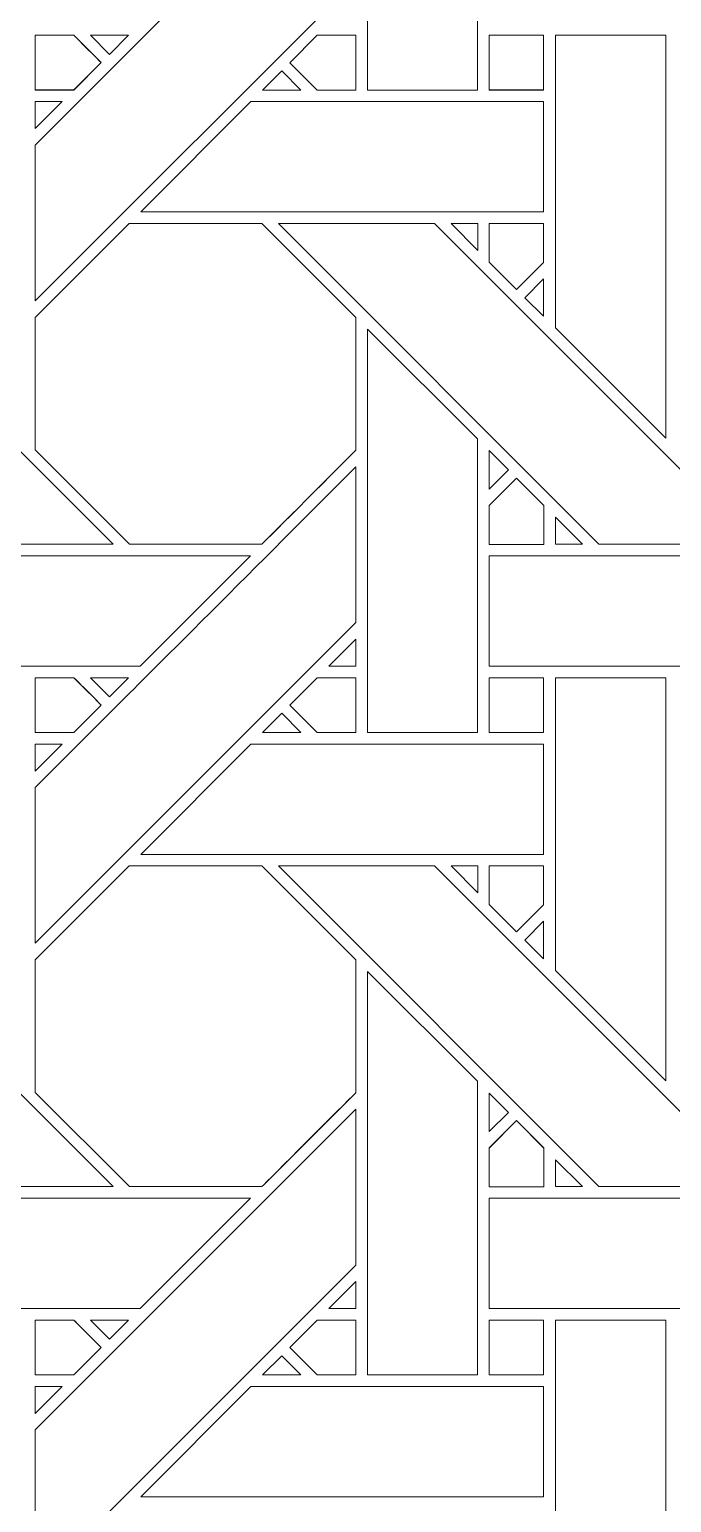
# Model space of a CAD drawing. Header units: inches. Extents: x 3.4 to 21.4, y 4.6 to 13.6.
# Drawn here: x 5.496 to 6.445, y 9.34 to 11.515 of the extents above; entities that cross this region are included whole.
import ezdxf

# ---------------------------------------------------------------- set-up
doc = ezdxf.new("R2010")
doc.units = ezdxf.units.IN
doc.header["$MEASUREMENT"] = 0
doc.layers.add('Design', color=7, linetype='Continuous', lineweight=0)

msp = doc.modelspace()

# ---------------------------------------------------------------- linework, layer by layer
at = {"layer": 'Design'}
for points, knots in [([(3.3829, 13.5948), (3.3829, 13.5948), (3.3829, 4.5948), (3.3829, 4.5948), (3.3829, 4.5948), (21.3829, 4.5948), (21.3829, 4.5948), (21.3829, 4.5948), (21.3829, 13.5948), (21.3829, 13.5948), (21.3829, 13.5948), (3.3829, 13.5948), (3.3829, 13.5948)], [0, 0, 0, 0, 1, 1, 1, 2, 2, 2, 3, 3, 3, 4, 4, 4, 4]), ([(3.8379, 13.1448), (3.8379, 13.1448), (3.8379, 5.0448), (3.8379, 5.0448), (3.8379, 5.0448), (20.9329, 5.0448), (20.9329, 5.0448), (20.9329, 5.0448), (20.9329, 13.1448), (20.9329, 13.1448), (20.9329, 13.1448), (3.8379, 13.1448), (3.8379, 13.1448)], [0, 0, 0, 0, 1, 1, 1, 2, 2, 2, 3, 3, 3, 4, 4, 4, 4]), ([(5.9957, 11.4256), (5.9957, 11.4256), (5.9957, 12.0214), (5.9957, 12.0214), (5.9957, 12.0214), (6.1585, 11.8593), (6.1585, 11.8593), (6.1585, 11.8593), (6.1585, 11.4256), (6.1585, 11.4256), (6.1585, 11.4256), (5.9957, 11.4256), (5.9957, 11.4256)], [0, 0, 0, 0, 1, 1, 1, 2, 2, 2, 3, 3, 3, 4, 4, 4, 4]), ([(5.9786, 11.5879), (5.9786, 11.5879), (5.5049, 11.1142), (5.5049, 11.1142), (5.5049, 11.1142), (5.5049, 11.3443), (5.5049, 11.3443), (5.5049, 11.3443), (5.9786, 11.8179), (5.9786, 11.8179), (5.9786, 11.8179), (5.9786, 11.5879), (5.9786, 11.5879)], [0, 0, 0, 0, 1, 1, 1, 2, 2, 2, 3, 3, 3, 4, 4, 4, 4]), ([(5.5619, 11.5065), (5.567, 11.5013), (5.5978, 11.4705), (5.6022, 11.4661), (5.6022, 11.4661), (5.5618, 11.4257), (5.5618, 11.4257), (5.5618, 11.4257), (5.5048, 11.4257), (5.5048, 11.4257), (5.5048, 11.4257), (5.5048, 11.5065), (5.5048, 11.5065), (5.5048, 11.5065), (5.5619, 11.5065), (5.5619, 11.5065)], [0, 0, 0, 0, 1, 1, 1, 2, 2, 2, 3, 3, 3, 4, 4, 4, 5, 5, 5, 5]), ([(5.5865, 11.4819), (5.5865, 11.4819), (5.6023, 11.4661), (5.6023, 11.4661), (5.6023, 11.4661), (5.5619, 11.4256), (5.5619, 11.4256), (5.5619, 11.4256), (5.5049, 11.4256), (5.5049, 11.4256), (5.5049, 11.4256), (5.5049, 11.5064), (5.5049, 11.5064), (5.5049, 11.5064), (5.562, 11.5064), (5.562, 11.5064), (5.5674, 11.5011), (5.5772, 11.4912), (5.5865, 11.4819)], [0, 0, 0, 0, 1, 1, 1, 2, 2, 2, 3, 3, 3, 4, 4, 4, 5, 5, 5, 6, 6, 6, 6]), ([(5.5864, 11.5064), (5.5864, 11.5064), (5.6428, 11.5064), (5.6428, 11.5064), (5.6428, 11.5064), (5.6146, 11.4782), (5.6146, 11.4782), (5.6146, 11.4782), (5.5864, 11.5064), (5.5864, 11.5064)], [0, 0, 0, 0, 1, 1, 1, 2, 2, 2, 3, 3, 3, 3]), ([(5.9785, 11.5064), (5.9785, 11.5064), (5.9785, 11.4256), (5.9785, 11.4256), (5.9785, 11.4256), (5.9214, 11.4256), (5.9214, 11.4256), (5.9214, 11.4256), (5.881, 11.466), (5.881, 11.466), (5.881, 11.466), (5.9215, 11.5064), (5.9215, 11.5064), (5.9215, 11.5064), (5.9785, 11.5064), (5.9785, 11.5064)], [0, 0, 0, 0, 1, 1, 1, 2, 2, 2, 3, 3, 3, 4, 4, 4, 5, 5, 5, 5]), ([(5.8811, 11.466), (5.8811, 11.466), (5.9215, 11.5064), (5.9215, 11.5064), (5.9215, 11.5064), (5.9785, 11.5064), (5.9785, 11.5064), (5.9785, 11.5064), (5.9785, 11.4256), (5.9785, 11.4256), (5.9785, 11.4256), (5.9214, 11.4256), (5.9214, 11.4256), (5.9214, 11.4256), (5.8811, 11.466), (5.8811, 11.466)], [0, 0, 0, 0, 1, 1, 1, 2, 2, 2, 3, 3, 3, 4, 4, 4, 5, 5, 5, 5]), ([(6.2559, 11.5065), (6.2559, 11.5065), (6.2559, 11.4257), (6.2559, 11.4257), (6.2559, 11.4257), (6.1757, 11.4257), (6.1757, 11.4257), (6.1757, 11.4257), (6.1757, 11.5065), (6.1757, 11.5065), (6.1757, 11.5065), (6.2559, 11.5065), (6.2559, 11.5065)], [0, 0, 0, 0, 1, 1, 1, 2, 2, 2, 3, 3, 3, 4, 4, 4, 4]), ([(6.2561, 11.5064), (6.2561, 11.5064), (6.2561, 11.4256), (6.2561, 11.4256), (6.2561, 11.4256), (6.1758, 11.4256), (6.1758, 11.4256), (6.1758, 11.4256), (6.1758, 11.5064), (6.1758, 11.5064), (6.1758, 11.5064), (6.2561, 11.5064), (6.2561, 11.5064)], [0, 0, 0, 0, 1, 1, 1, 2, 2, 2, 3, 3, 3, 4, 4, 4, 4]), ([(6.2736, 11.0742), (6.2736, 11.0742), (6.2736, 11.5064), (6.2736, 11.5064), (6.2736, 11.5064), (6.4365, 11.5064), (6.4365, 11.5064), (6.4365, 11.5064), (6.4365, 10.9113), (6.4365, 10.9113), (6.4365, 10.9113), (6.2736, 11.0742), (6.2736, 11.0742)], [0, 0, 0, 0, 1, 1, 1, 2, 2, 2, 3, 3, 3, 4, 4, 4, 4]), ([(5.8973, 11.4256), (5.8973, 11.4256), (5.8408, 11.4256), (5.8408, 11.4256), (5.8408, 11.4256), (5.869, 11.4539), (5.869, 11.4539), (5.869, 11.4539), (5.8973, 11.4256), (5.8973, 11.4256)], [0, 0, 0, 0, 1, 1, 1, 2, 2, 2, 3, 3, 3, 3]), ([(5.5448, 11.4085), (5.5448, 11.4085), (5.5049, 11.3687), (5.5049, 11.3687), (5.5049, 11.3687), (5.5049, 11.4085), (5.5049, 11.4085), (5.5049, 11.4085), (5.5448, 11.4085), (5.5448, 11.4085)], [0, 0, 0, 0, 1, 1, 1, 2, 2, 2, 3, 3, 3, 3]), ([(6.2561, 11.4085), (6.2561, 11.4085), (6.2561, 11.2457), (6.2561, 11.2457), (6.2561, 11.2457), (5.6608, 11.2457), (5.6608, 11.2457), (5.6608, 11.2457), (5.8236, 11.4085), (5.8236, 11.4085), (5.8236, 11.4085), (6.2561, 11.4085), (6.2561, 11.4085)], [0, 0, 0, 0, 1, 1, 1, 2, 2, 2, 3, 3, 3, 4, 4, 4, 4]), ([(5.1463, 11.2285), (5.1463, 11.2285), (5.62, 10.7549), (5.62, 10.7549), (5.62, 10.7549), (5.3889, 10.7549), (5.3889, 10.7549), (5.3889, 10.7549), (4.9154, 11.2285), (4.9154, 11.2285), (4.9154, 11.2285), (5.1463, 11.2285), (5.1463, 11.2285)], [0, 0, 0, 0, 1, 1, 1, 2, 2, 2, 3, 3, 3, 4, 4, 4, 4]), ([(5.6435, 11.2286), (5.6435, 11.2286), (5.8397, 11.2286), (5.8397, 11.2286), (5.8397, 11.2286), (5.9785, 11.0898), (5.9785, 11.0898), (5.9785, 11.0898), (5.9785, 10.8936), (5.9785, 10.8936), (5.9607, 10.8757), (5.8487, 10.764), (5.8398, 10.755), (5.8398, 10.755), (5.6441, 10.755), (5.6441, 10.755), (5.6441, 10.755), (5.5048, 10.8942), (5.5048, 10.8942), (5.5048, 10.8942), (5.5048, 11.0899), (5.5048, 11.0899), (5.5048, 11.0899), (5.6435, 11.2286), (5.6435, 11.2286)], [0, 0, 0, 0, 1, 1, 1, 2, 2, 2, 3, 3, 3, 4, 4, 4, 5, 5, 5, 6, 6, 6, 7, 7, 7, 8, 8, 8, 8]), ([(5.9785, 11.0898), (5.9785, 11.0898), (5.9785, 10.8936), (5.9785, 10.8936), (5.9605, 10.8755), (5.8487, 10.7638), (5.8399, 10.7549), (5.8399, 10.7549), (5.6442, 10.7549), (5.6442, 10.7549), (5.6442, 10.7549), (5.5049, 10.8941), (5.5049, 10.8941), (5.5049, 10.8941), (5.5049, 11.0898), (5.5049, 11.0898), (5.5049, 11.0898), (5.6436, 11.2285), (5.6436, 11.2285), (5.6436, 11.2285), (5.8399, 11.2285), (5.8399, 11.2285), (5.8399, 11.2285), (5.9785, 11.0898), (5.9785, 11.0898)], [0, 0, 0, 0, 1, 1, 1, 2, 2, 2, 3, 3, 3, 4, 4, 4, 5, 5, 5, 6, 6, 6, 7, 7, 7, 8, 8, 8, 8]), ([(6.5687, 10.7549), (6.5687, 10.7549), (6.3376, 10.7549), (6.3376, 10.7549), (6.3376, 10.7549), (5.8641, 11.2285), (5.8641, 11.2285), (5.8641, 11.2285), (6.095, 11.2285), (6.095, 11.2285), (6.095, 11.2285), (6.5687, 10.7549), (6.5687, 10.7549)], [0, 0, 0, 0, 1, 1, 1, 2, 2, 2, 3, 3, 3, 4, 4, 4, 4]), ([(6.1192, 11.2285), (6.1192, 11.2285), (6.1586, 11.2285), (6.1586, 11.2285), (6.1586, 11.2285), (6.1586, 11.1887), (6.1586, 11.1887), (6.1586, 11.1887), (6.1192, 11.2285), (6.1192, 11.2285)], [0, 0, 0, 0, 1, 1, 1, 2, 2, 2, 3, 3, 3, 3]), ([(6.256, 11.2286), (6.256, 11.2286), (6.256, 11.1709), (6.256, 11.1709), (6.256, 11.1709), (6.216, 11.131), (6.216, 11.131), (6.216, 11.131), (6.1757, 11.1713), (6.1757, 11.1713), (6.1757, 11.1713), (6.1757, 11.2286), (6.1757, 11.2286), (6.1757, 11.2286), (6.256, 11.2286), (6.256, 11.2286)], [0, 0, 0, 0, 1, 1, 1, 2, 2, 2, 3, 3, 3, 4, 4, 4, 5, 5, 5, 5]), ([(6.256, 11.1709), (6.256, 11.1709), (6.2161, 11.131), (6.2161, 11.131), (6.2161, 11.131), (6.1757, 11.1713), (6.1757, 11.1713), (6.1757, 11.1713), (6.1757, 11.2286), (6.1757, 11.2286), (6.1757, 11.2286), (6.256, 11.2286), (6.256, 11.2286), (6.256, 11.2286), (6.256, 11.1709), (6.256, 11.1709)], [0, 0, 0, 0, 1, 1, 1, 2, 2, 2, 3, 3, 3, 4, 4, 4, 5, 5, 5, 5]), ([(6.2561, 11.1467), (6.2561, 11.1467), (6.2561, 11.0915), (6.2561, 11.0915), (6.2561, 11.0915), (6.2283, 11.1189), (6.2283, 11.1189), (6.2283, 11.1189), (6.2561, 11.1467), (6.2561, 11.1467)], [0, 0, 0, 0, 1, 1, 1, 2, 2, 2, 3, 3, 3, 3]), ([(5.9957, 10.4769), (5.9957, 10.4769), (5.9957, 11.0727), (5.9957, 11.0727), (5.9957, 11.0727), (6.1585, 10.9106), (6.1585, 10.9106), (6.1585, 10.9106), (6.1585, 10.4769), (6.1585, 10.4769), (6.1585, 10.4769), (5.9957, 10.4769), (5.9957, 10.4769)], [0, 0, 0, 0, 1, 1, 1, 2, 2, 2, 3, 3, 3, 4, 4, 4, 4]), ([(6.1758, 10.8363), (6.1758, 10.8363), (6.1758, 10.8931), (6.1758, 10.8931), (6.1758, 10.8931), (6.204, 10.8645), (6.204, 10.8645), (6.204, 10.8645), (6.1758, 10.8363), (6.1758, 10.8363)], [0, 0, 0, 0, 1, 1, 1, 2, 2, 2, 3, 3, 3, 3]), ([(5.6404, 10.531), (5.6818, 10.5722), (5.9221, 10.8126), (5.9786, 10.8692), (5.9786, 10.8692), (5.9786, 10.6391), (5.9786, 10.6391), (5.9786, 10.6391), (5.5049, 10.1655), (5.5049, 10.1655), (5.5049, 10.1655), (5.5049, 10.3956), (5.5049, 10.3956), (5.5049, 10.3956), (5.6404, 10.531), (5.6404, 10.531)], [0, 0, 0, 0, 1, 1, 1, 2, 2, 2, 3, 3, 3, 4, 4, 4, 5, 5, 5, 5]), ([(6.216, 10.8523), (6.216, 10.8523), (6.2563, 10.812), (6.2563, 10.812), (6.2563, 10.812), (6.2563, 10.7547), (6.2563, 10.7547), (6.2563, 10.7547), (6.1757, 10.7547), (6.1757, 10.7547), (6.1757, 10.7547), (6.1757, 10.812), (6.1757, 10.812), (6.1757, 10.812), (6.216, 10.8523), (6.216, 10.8523)], [0, 0, 0, 0, 1, 1, 1, 2, 2, 2, 3, 3, 3, 4, 4, 4, 5, 5, 5, 5]), ([(6.2162, 10.8523), (6.2162, 10.8523), (6.2565, 10.812), (6.2565, 10.812), (6.2565, 10.812), (6.2565, 10.7547), (6.2565, 10.7547), (6.2565, 10.7547), (6.1758, 10.7547), (6.1758, 10.7547), (6.1758, 10.7547), (6.1758, 10.8119), (6.1758, 10.8119), (6.1758, 10.8119), (6.2162, 10.8523), (6.2162, 10.8523)], [0, 0, 0, 0, 1, 1, 1, 2, 2, 2, 3, 3, 3, 4, 4, 4, 5, 5, 5, 5]), ([(6.2737, 10.7549), (6.2737, 10.7549), (6.2737, 10.7947), (6.2737, 10.7947), (6.2737, 10.7947), (6.3134, 10.7549), (6.3134, 10.7549), (6.3134, 10.7549), (6.2737, 10.7549), (6.2737, 10.7549)], [0, 0, 0, 0, 1, 1, 1, 2, 2, 2, 3, 3, 3, 3]), ([(5.2271, 10.5749), (5.2271, 10.5749), (5.2271, 10.7376), (5.2271, 10.7376), (5.2271, 10.7376), (5.8228, 10.7376), (5.8228, 10.7376), (5.8228, 10.7376), (5.6601, 10.5749), (5.6601, 10.5749), (5.6601, 10.5749), (5.2271, 10.5749), (5.2271, 10.5749)], [0, 0, 0, 0, 1, 1, 1, 2, 2, 2, 3, 3, 3, 4, 4, 4, 4]), ([(6.7715, 10.7376), (6.7715, 10.7376), (6.6088, 10.5749), (6.6088, 10.5749), (6.6088, 10.5749), (6.1758, 10.5749), (6.1758, 10.5749), (6.1758, 10.5749), (6.1758, 10.7376), (6.1758, 10.7376), (6.1758, 10.7376), (6.7715, 10.7376), (6.7715, 10.7376)], [0, 0, 0, 0, 1, 1, 1, 2, 2, 2, 3, 3, 3, 4, 4, 4, 4]), ([(5.9389, 10.575), (5.9389, 10.575), (5.9786, 10.6147), (5.9786, 10.6147), (5.9786, 10.6147), (5.9786, 10.575), (5.9786, 10.575), (5.9786, 10.575), (5.9389, 10.575), (5.9389, 10.575)], [0, 0, 0, 0, 1, 1, 1, 2, 2, 2, 3, 3, 3, 3]), ([(5.5619, 10.5577), (5.567, 10.5526), (5.5978, 10.5218), (5.6022, 10.5174), (5.6022, 10.5174), (5.5618, 10.4769), (5.5618, 10.4769), (5.5618, 10.4769), (5.5048, 10.4769), (5.5048, 10.4769), (5.5048, 10.4769), (5.5048, 10.5577), (5.5048, 10.5577), (5.5048, 10.5577), (5.5619, 10.5577), (5.5619, 10.5577)], [0, 0, 0, 0, 1, 1, 1, 2, 2, 2, 3, 3, 3, 4, 4, 4, 5, 5, 5, 5]), ([(5.5865, 10.5332), (5.5865, 10.5332), (5.6023, 10.5173), (5.6023, 10.5173), (5.6023, 10.5173), (5.5619, 10.4769), (5.5619, 10.4769), (5.5619, 10.4769), (5.5049, 10.4769), (5.5049, 10.4769), (5.5049, 10.4769), (5.5049, 10.5577), (5.5049, 10.5577), (5.5049, 10.5577), (5.562, 10.5577), (5.562, 10.5577), (5.5674, 10.5524), (5.5772, 10.5425), (5.5865, 10.5332)], [0, 0, 0, 0, 1, 1, 1, 2, 2, 2, 3, 3, 3, 4, 4, 4, 5, 5, 5, 6, 6, 6, 6]), ([(5.5864, 10.5577), (5.5864, 10.5577), (5.6428, 10.5577), (5.6428, 10.5577), (5.6428, 10.5577), (5.6146, 10.5295), (5.6146, 10.5295), (5.6146, 10.5295), (5.5864, 10.5577), (5.5864, 10.5577)], [0, 0, 0, 0, 1, 1, 1, 2, 2, 2, 3, 3, 3, 3]), ([(5.9214, 10.4769), (5.9214, 10.4769), (5.881, 10.5173), (5.881, 10.5173), (5.881, 10.5173), (5.9215, 10.5577), (5.9215, 10.5577), (5.9215, 10.5577), (5.9786, 10.5577), (5.9786, 10.5577), (5.9786, 10.5577), (5.9786, 10.4769), (5.9786, 10.4769), (5.9786, 10.4769), (5.9214, 10.4769), (5.9214, 10.4769)], [0, 0, 0, 0, 1, 1, 1, 2, 2, 2, 3, 3, 3, 4, 4, 4, 5, 5, 5, 5]), ([(5.8811, 10.5173), (5.8811, 10.5173), (5.9215, 10.5577), (5.9215, 10.5577), (5.9215, 10.5577), (5.9786, 10.5577), (5.9786, 10.5577), (5.9786, 10.5577), (5.9786, 10.4769), (5.9786, 10.4769), (5.9786, 10.4769), (5.9214, 10.4769), (5.9214, 10.4769), (5.9214, 10.4769), (5.8811, 10.5173), (5.8811, 10.5173)], [0, 0, 0, 0, 1, 1, 1, 2, 2, 2, 3, 3, 3, 4, 4, 4, 5, 5, 5, 5]), ([(6.1758, 10.4769), (6.1758, 10.4769), (6.1758, 10.5577), (6.1758, 10.5577), (6.1758, 10.5577), (6.256, 10.5577), (6.256, 10.5577), (6.256, 10.5577), (6.256, 10.4769), (6.256, 10.4769), (6.256, 10.4769), (6.1758, 10.4769), (6.1758, 10.4769)], [0, 0, 0, 0, 1, 1, 1, 2, 2, 2, 3, 3, 3, 4, 4, 4, 4]), ([(6.256, 10.5577), (6.256, 10.5577), (6.256, 10.4769), (6.256, 10.4769), (6.256, 10.4769), (6.1758, 10.4769), (6.1758, 10.4769), (6.1758, 10.4769), (6.1758, 10.5577), (6.1758, 10.5577), (6.1758, 10.5577), (6.256, 10.5577), (6.256, 10.5577)], [0, 0, 0, 0, 1, 1, 1, 2, 2, 2, 3, 3, 3, 4, 4, 4, 4]), ([(6.4365, 10.5577), (6.4365, 10.5577), (6.4365, 9.9626), (6.4365, 9.9626), (6.4365, 9.9626), (6.2736, 10.1255), (6.2736, 10.1255), (6.2736, 10.1255), (6.2736, 10.5577), (6.2736, 10.5577), (6.2736, 10.5577), (6.4365, 10.5577), (6.4365, 10.5577)], [0, 0, 0, 0, 1, 1, 1, 2, 2, 2, 3, 3, 3, 4, 4, 4, 4]), ([(5.8973, 10.4769), (5.8973, 10.4769), (5.8408, 10.4769), (5.8408, 10.4769), (5.8408, 10.4769), (5.869, 10.5052), (5.869, 10.5052), (5.869, 10.5052), (5.8973, 10.4769), (5.8973, 10.4769)], [0, 0, 0, 0, 1, 1, 1, 2, 2, 2, 3, 3, 3, 3]), ([(5.5448, 10.4598), (5.5448, 10.4598), (5.5049, 10.4199), (5.5049, 10.4199), (5.5049, 10.4199), (5.5049, 10.4598), (5.5049, 10.4598), (5.5049, 10.4598), (5.5448, 10.4598), (5.5448, 10.4598)], [0, 0, 0, 0, 1, 1, 1, 2, 2, 2, 3, 3, 3, 3]), ([(5.8236, 10.4598), (5.8236, 10.4598), (6.2561, 10.4598), (6.2561, 10.4598), (6.2561, 10.4598), (6.2561, 10.2969), (6.2561, 10.2969), (6.2561, 10.2969), (5.6608, 10.2969), (5.6608, 10.2969), (5.6608, 10.2969), (5.8236, 10.4598), (5.8236, 10.4598)], [0, 0, 0, 0, 1, 1, 1, 2, 2, 2, 3, 3, 3, 4, 4, 4, 4]), ([(5.1463, 10.2798), (5.1463, 10.2798), (5.62, 9.8062), (5.62, 9.8062), (5.62, 9.8062), (5.3889, 9.8062), (5.3889, 9.8062), (5.3889, 9.8062), (4.9154, 10.2798), (4.9154, 10.2798), (4.9154, 10.2798), (5.1463, 10.2798), (5.1463, 10.2798)], [0, 0, 0, 0, 1, 1, 1, 2, 2, 2, 3, 3, 3, 4, 4, 4, 4]), ([(5.6436, 10.2798), (5.6436, 10.2798), (5.8398, 10.2798), (5.8398, 10.2798), (5.8398, 10.2798), (5.9785, 10.1411), (5.9785, 10.1411), (5.9785, 10.1411), (5.9785, 9.9449), (5.9785, 9.9449), (5.9607, 9.9269), (5.8488, 9.8152), (5.8398, 9.8062), (5.8398, 9.8062), (5.6441, 9.8062), (5.6441, 9.8062), (5.6441, 9.8062), (5.5048, 9.9454), (5.5048, 9.9454), (5.5048, 9.9454), (5.5048, 10.1411), (5.5048, 10.1411), (5.5048, 10.1411), (5.6436, 10.2798), (5.6436, 10.2798)], [0, 0, 0, 0, 1, 1, 1, 2, 2, 2, 3, 3, 3, 4, 4, 4, 5, 5, 5, 6, 6, 6, 7, 7, 7, 8, 8, 8, 8]), ([(5.5049, 10.1411), (5.5049, 10.1411), (5.6436, 10.2798), (5.6436, 10.2798), (5.6436, 10.2798), (5.8398, 10.2798), (5.8398, 10.2798), (5.8398, 10.2798), (5.9785, 10.1411), (5.9785, 10.1411), (5.9785, 10.1411), (5.9785, 9.9449), (5.9785, 9.9449), (5.9604, 9.9266), (5.8486, 9.815), (5.8398, 9.8062), (5.8398, 9.8062), (5.6441, 9.8062), (5.6441, 9.8062), (5.6441, 9.8062), (5.5049, 9.9454), (5.5049, 9.9454), (5.5049, 9.9454), (5.5049, 10.1411), (5.5049, 10.1411)], [0, 0, 0, 0, 1, 1, 1, 2, 2, 2, 3, 3, 3, 4, 4, 4, 5, 5, 5, 6, 6, 6, 7, 7, 7, 8, 8, 8, 8]), ([(6.095, 10.2798), (6.095, 10.2798), (6.5687, 9.8062), (6.5687, 9.8062), (6.5687, 9.8062), (6.3376, 9.8062), (6.3376, 9.8062), (6.3376, 9.8062), (5.8641, 10.2798), (5.8641, 10.2798), (5.8641, 10.2798), (6.095, 10.2798), (6.095, 10.2798)], [0, 0, 0, 0, 1, 1, 1, 2, 2, 2, 3, 3, 3, 4, 4, 4, 4]), ([(6.1586, 10.2798), (6.1586, 10.2798), (6.1586, 10.24), (6.1586, 10.24), (6.1586, 10.24), (6.1192, 10.2798), (6.1192, 10.2798), (6.1192, 10.2798), (6.1586, 10.2798), (6.1586, 10.2798)], [0, 0, 0, 0, 1, 1, 1, 2, 2, 2, 3, 3, 3, 3]), ([(6.256, 10.2798), (6.256, 10.2798), (6.256, 10.2222), (6.256, 10.2222), (6.256, 10.2222), (6.216, 10.1823), (6.216, 10.1823), (6.216, 10.1823), (6.1757, 10.2226), (6.1757, 10.2226), (6.1757, 10.2226), (6.1757, 10.2798), (6.1757, 10.2798), (6.1757, 10.2798), (6.256, 10.2798), (6.256, 10.2798)], [0, 0, 0, 0, 1, 1, 1, 2, 2, 2, 3, 3, 3, 4, 4, 4, 5, 5, 5, 5]), ([(6.2161, 10.1823), (6.2161, 10.1823), (6.1757, 10.2226), (6.1757, 10.2226), (6.1757, 10.2226), (6.1757, 10.2798), (6.1757, 10.2798), (6.1757, 10.2798), (6.256, 10.2798), (6.256, 10.2798), (6.256, 10.2798), (6.256, 10.2222), (6.256, 10.2222), (6.256, 10.2222), (6.2161, 10.1823), (6.2161, 10.1823)], [0, 0, 0, 0, 1, 1, 1, 2, 2, 2, 3, 3, 3, 4, 4, 4, 5, 5, 5, 5]), ([(6.2561, 10.198), (6.2561, 10.198), (6.2561, 10.1428), (6.2561, 10.1428), (6.2561, 10.1428), (6.2283, 10.1702), (6.2283, 10.1702), (6.2283, 10.1702), (6.2561, 10.198), (6.2561, 10.198)], [0, 0, 0, 0, 1, 1, 1, 2, 2, 2, 3, 3, 3, 3]), ([(6.1585, 9.9619), (6.1585, 9.9619), (6.1585, 9.5282), (6.1585, 9.5282), (6.1585, 9.5282), (5.9957, 9.5282), (5.9957, 9.5282), (5.9957, 9.5282), (5.9957, 10.124), (5.9957, 10.124), (5.9957, 10.124), (6.1585, 9.9619), (6.1585, 9.9619)], [0, 0, 0, 0, 1, 1, 1, 2, 2, 2, 3, 3, 3, 4, 4, 4, 4]), ([(6.1758, 9.8876), (6.1758, 9.8876), (6.1758, 9.9444), (6.1758, 9.9444), (6.1758, 9.9444), (6.204, 9.9158), (6.204, 9.9158), (6.204, 9.9158), (6.1758, 9.8876), (6.1758, 9.8876)], [0, 0, 0, 0, 1, 1, 1, 2, 2, 2, 3, 3, 3, 3]), ([(5.5049, 9.4468), (5.5049, 9.4468), (5.9786, 9.9204), (5.9786, 9.9204), (5.9786, 9.9204), (5.9786, 9.6904), (5.9786, 9.6904), (5.9786, 9.6904), (5.5049, 9.2167), (5.5049, 9.2167), (5.5049, 9.2167), (5.5049, 9.4468), (5.5049, 9.4468)], [0, 0, 0, 0, 1, 1, 1, 2, 2, 2, 3, 3, 3, 4, 4, 4, 4]), ([(6.216, 9.9036), (6.216, 9.9036), (6.2563, 9.8633), (6.2563, 9.8633), (6.2563, 9.8633), (6.2563, 9.806), (6.2563, 9.806), (6.2563, 9.806), (6.1757, 9.806), (6.1757, 9.806), (6.1757, 9.806), (6.1757, 9.8633), (6.1757, 9.8633), (6.1757, 9.8633), (6.216, 9.9036), (6.216, 9.9036)], [0, 0, 0, 0, 1, 1, 1, 2, 2, 2, 3, 3, 3, 4, 4, 4, 5, 5, 5, 5]), ([(6.2162, 9.9036), (6.2162, 9.9036), (6.2565, 9.8632), (6.2565, 9.8632), (6.2565, 9.8632), (6.2565, 9.8059), (6.2565, 9.8059), (6.2565, 9.8059), (6.1758, 9.8059), (6.1758, 9.8059), (6.1758, 9.8059), (6.1758, 9.8632), (6.1758, 9.8632), (6.1758, 9.8632), (6.2162, 9.9036), (6.2162, 9.9036)], [0, 0, 0, 0, 1, 1, 1, 2, 2, 2, 3, 3, 3, 4, 4, 4, 5, 5, 5, 5]), ([(6.2737, 9.8062), (6.2737, 9.8062), (6.2737, 9.846), (6.2737, 9.846), (6.2737, 9.846), (6.3134, 9.8062), (6.3134, 9.8062), (6.3134, 9.8062), (6.2737, 9.8062), (6.2737, 9.8062)], [0, 0, 0, 0, 1, 1, 1, 2, 2, 2, 3, 3, 3, 3]), ([(5.2271, 9.6262), (5.2271, 9.6262), (5.2271, 9.7889), (5.2271, 9.7889), (5.2271, 9.7889), (5.8228, 9.7889), (5.8228, 9.7889), (5.8228, 9.7889), (5.6601, 9.6262), (5.6601, 9.6262), (5.6601, 9.6262), (5.2271, 9.6262), (5.2271, 9.6262)], [0, 0, 0, 0, 1, 1, 1, 2, 2, 2, 3, 3, 3, 4, 4, 4, 4]), ([(6.1758, 9.6262), (6.1758, 9.6262), (6.1758, 9.7889), (6.1758, 9.7889), (6.1758, 9.7889), (6.7715, 9.7889), (6.7715, 9.7889), (6.7715, 9.7889), (6.6088, 9.6262), (6.6088, 9.6262), (6.6088, 9.6262), (6.1758, 9.6262), (6.1758, 9.6262)], [0, 0, 0, 0, 1, 1, 1, 2, 2, 2, 3, 3, 3, 4, 4, 4, 4]), ([(5.9388, 9.6262), (5.9388, 9.6262), (5.9786, 9.666), (5.9786, 9.666), (5.9786, 9.666), (5.9786, 9.6262), (5.9786, 9.6262), (5.9786, 9.6262), (5.9388, 9.6262), (5.9388, 9.6262)], [0, 0, 0, 0, 1, 1, 1, 2, 2, 2, 3, 3, 3, 3]), ([(5.5048, 9.5282), (5.5048, 9.5282), (5.5048, 9.609), (5.5048, 9.609), (5.5048, 9.609), (5.5619, 9.609), (5.5619, 9.609), (5.5671, 9.6038), (5.5978, 9.573), (5.6022, 9.5686), (5.6022, 9.5686), (5.5619, 9.5282), (5.5619, 9.5282), (5.5619, 9.5282), (5.5048, 9.5282), (5.5048, 9.5282)], [0, 0, 0, 0, 1, 1, 1, 2, 2, 2, 3, 3, 3, 4, 4, 4, 5, 5, 5, 5]), ([(5.5867, 9.5843), (5.5867, 9.5843), (5.6024, 9.5686), (5.6024, 9.5686), (5.6024, 9.5686), (5.5619, 9.5282), (5.5619, 9.5282), (5.5619, 9.5282), (5.5048, 9.5282), (5.5048, 9.5282), (5.5048, 9.5282), (5.5048, 9.609), (5.5048, 9.609), (5.5048, 9.609), (5.5619, 9.609), (5.5619, 9.609), (5.5673, 9.6036), (5.5773, 9.5936), (5.5867, 9.5843)], [0, 0, 0, 0, 1, 1, 1, 2, 2, 2, 3, 3, 3, 4, 4, 4, 5, 5, 5, 6, 6, 6, 6]), ([(5.5864, 9.609), (5.5864, 9.609), (5.6428, 9.609), (5.6428, 9.609), (5.6428, 9.609), (5.6146, 9.5808), (5.6146, 9.5808), (5.6146, 9.5808), (5.5864, 9.609), (5.5864, 9.609)], [0, 0, 0, 0, 1, 1, 1, 2, 2, 2, 3, 3, 3, 3]), ([(5.9214, 9.5282), (5.9214, 9.5282), (5.881, 9.5686), (5.881, 9.5686), (5.881, 9.5686), (5.9215, 9.609), (5.9215, 9.609), (5.9215, 9.609), (5.9786, 9.609), (5.9786, 9.609), (5.9786, 9.609), (5.9786, 9.5282), (5.9786, 9.5282), (5.9786, 9.5282), (5.9214, 9.5282), (5.9214, 9.5282)], [0, 0, 0, 0, 1, 1, 1, 2, 2, 2, 3, 3, 3, 4, 4, 4, 5, 5, 5, 5]), ([(5.8811, 9.5685), (5.8811, 9.5685), (5.9215, 9.609), (5.9215, 9.609), (5.9215, 9.609), (5.9786, 9.609), (5.9786, 9.609), (5.9786, 9.609), (5.9786, 9.5282), (5.9786, 9.5282), (5.9786, 9.5282), (5.9214, 9.5282), (5.9214, 9.5282), (5.9214, 9.5282), (5.8811, 9.5685), (5.8811, 9.5685)], [0, 0, 0, 0, 1, 1, 1, 2, 2, 2, 3, 3, 3, 4, 4, 4, 5, 5, 5, 5]), ([(6.1758, 9.5282), (6.1758, 9.5282), (6.1758, 9.609), (6.1758, 9.609), (6.1758, 9.609), (6.256, 9.609), (6.256, 9.609), (6.256, 9.609), (6.256, 9.5282), (6.256, 9.5282), (6.256, 9.5282), (6.1758, 9.5282), (6.1758, 9.5282)], [0, 0, 0, 0, 1, 1, 1, 2, 2, 2, 3, 3, 3, 4, 4, 4, 4]), ([(6.256, 9.609), (6.256, 9.609), (6.256, 9.5282), (6.256, 9.5282), (6.256, 9.5282), (6.1758, 9.5282), (6.1758, 9.5282), (6.1758, 9.5282), (6.1758, 9.609), (6.1758, 9.609), (6.1758, 9.609), (6.256, 9.609), (6.256, 9.609)], [0, 0, 0, 0, 1, 1, 1, 2, 2, 2, 3, 3, 3, 4, 4, 4, 4]), ([(6.4365, 9.609), (6.4365, 9.609), (6.4365, 9.0138), (6.4365, 9.0138), (6.4365, 9.0138), (6.2736, 9.1768), (6.2736, 9.1768), (6.2736, 9.1768), (6.2736, 9.609), (6.2736, 9.609), (6.2736, 9.609), (6.4365, 9.609), (6.4365, 9.609)], [0, 0, 0, 0, 1, 1, 1, 2, 2, 2, 3, 3, 3, 4, 4, 4, 4]), ([(5.8973, 9.5282), (5.8973, 9.5282), (5.8408, 9.5282), (5.8408, 9.5282), (5.8408, 9.5282), (5.869, 9.5564), (5.869, 9.5564), (5.869, 9.5564), (5.8973, 9.5282), (5.8973, 9.5282)], [0, 0, 0, 0, 1, 1, 1, 2, 2, 2, 3, 3, 3, 3]), ([(5.5448, 9.511), (5.5448, 9.511), (5.5049, 9.4712), (5.5049, 9.4712), (5.5049, 9.4712), (5.5049, 9.511), (5.5049, 9.511), (5.5049, 9.511), (5.5448, 9.511), (5.5448, 9.511)], [0, 0, 0, 0, 1, 1, 1, 2, 2, 2, 3, 3, 3, 3]), ([(5.8236, 9.511), (5.8236, 9.511), (6.2561, 9.511), (6.2561, 9.511), (6.2561, 9.511), (6.2561, 9.3482), (6.2561, 9.3482), (6.2561, 9.3482), (5.6608, 9.3482), (5.6608, 9.3482), (5.6608, 9.3482), (5.8236, 9.511), (5.8236, 9.511)], [0, 0, 0, 0, 1, 1, 1, 2, 2, 2, 3, 3, 3, 4, 4, 4, 4])]:
    msp.add_open_spline(points, degree=3, knots=knots, dxfattribs=at)

doc.saveas('drawing.dxf')
